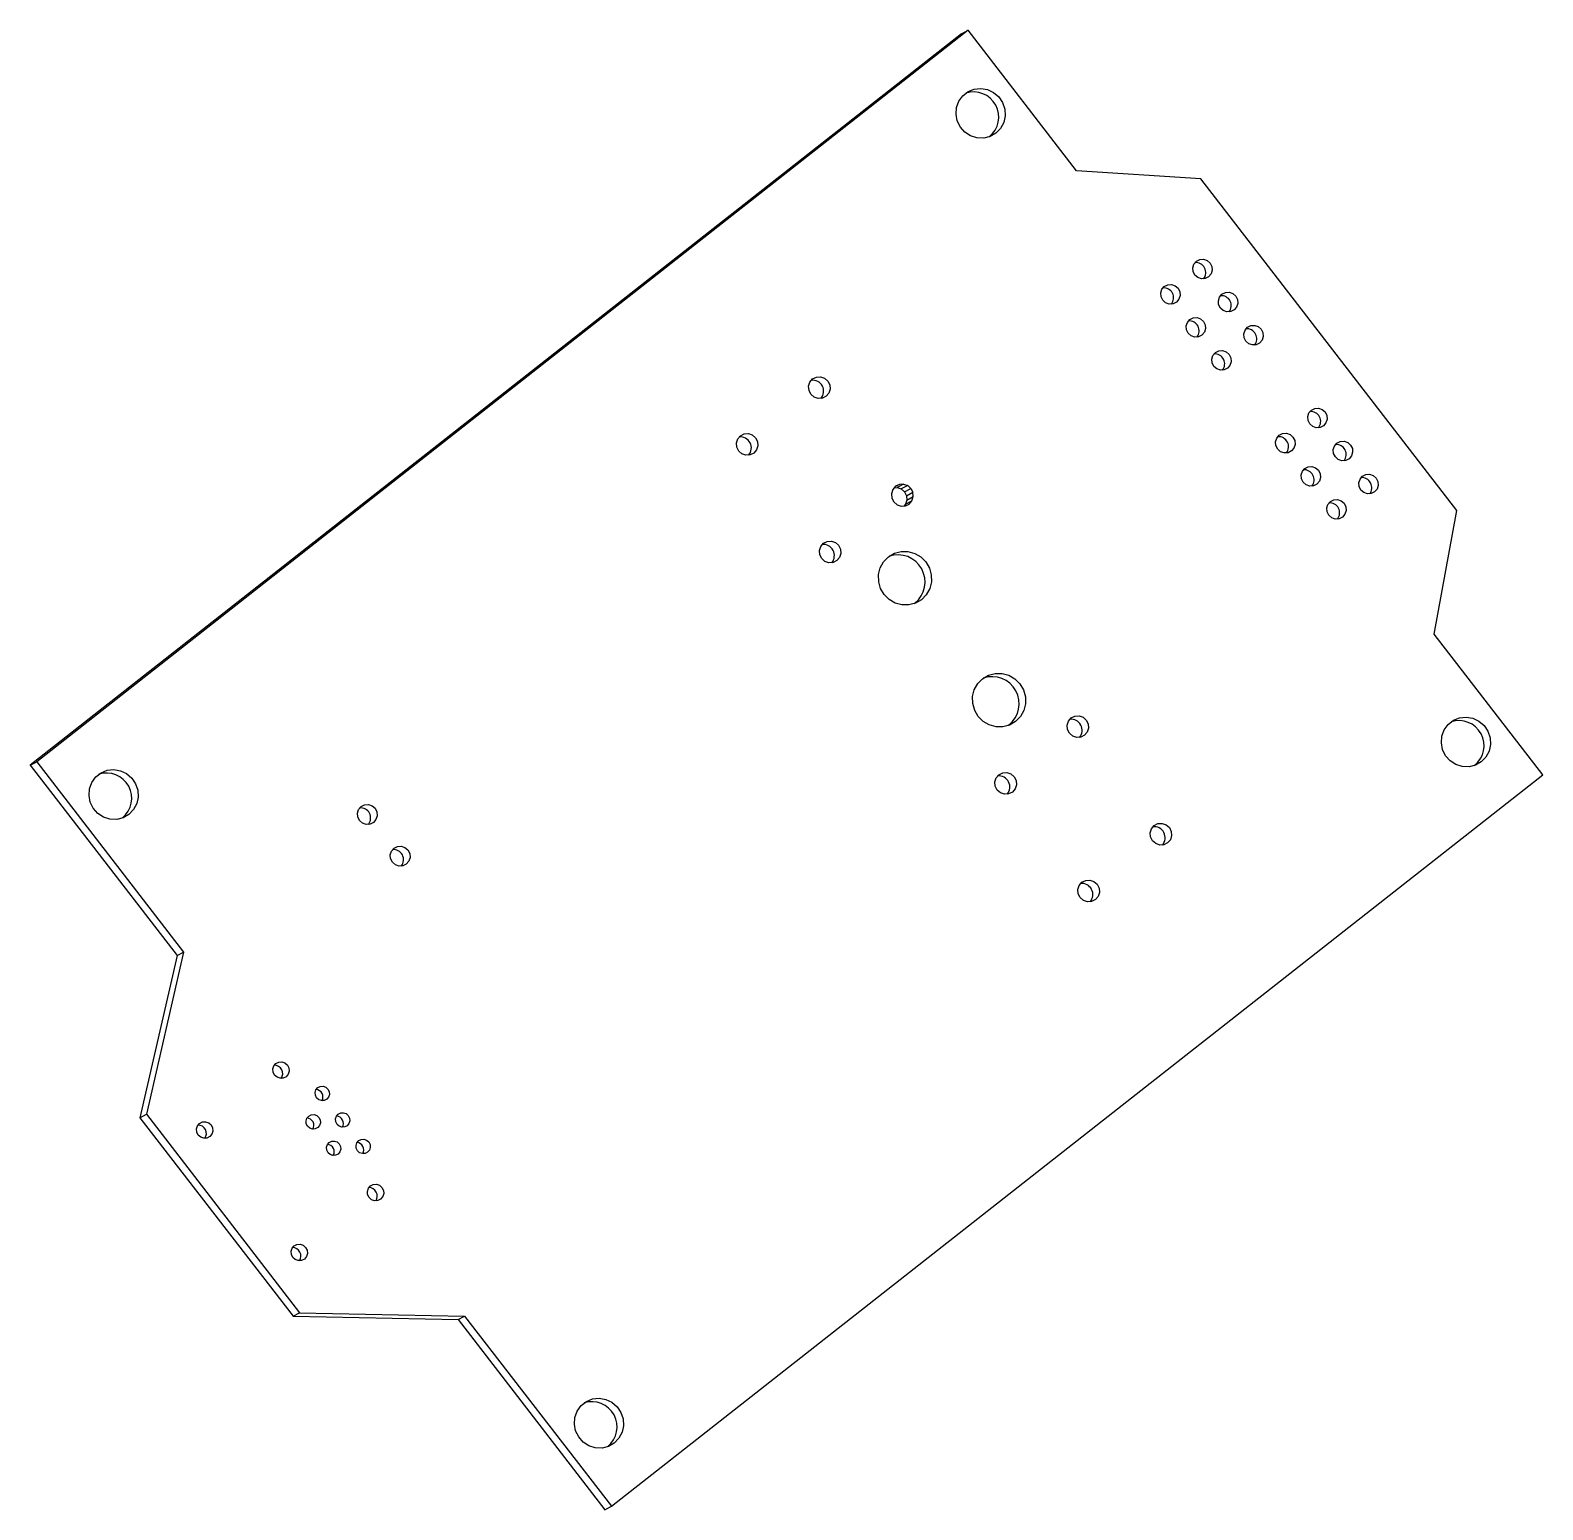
# Model space of a CAD drawing. Header units: millimetres. Extents: x 181 to 253.3, y -93.5 to -22.8.
import ezdxf

# ---------------------------------------------------------------- set-up
doc = ezdxf.new("R2010")
doc.units = ezdxf.units.MM

msp = doc.modelspace()

# ---------------------------------------------------------------- linework, layer by layer
at = {"color": 7, "linetype": 'Continuous', "lineweight": 25}
for p, q in [((225.52, -22.95), (181.002, -57.932)), ((225.832, -22.786), (181.314, -57.768)), ((225.52, -22.95), (225.832, -22.786)), ((231.022, -29.509), (225.832, -22.786)), ((226.854, -27.874), (226.83, -27.893)), ((236.968, -29.897), (231.022, -29.509)), ((249.201, -45.747), (236.968, -29.897)), ((222.235, -44.747), (222.173, -44.944)), ((222.368, -44.591), (222.235, -44.747)), ((222.309, -44.66), (222.441, -44.652)), ((222.549, -44.501), (222.36, -44.6)), ((222.549, -44.501), (222.368, -44.591)), ((222.754, -44.488), (222.441, -44.652)), ((222.441, -44.652), (222.637, -44.719)), ((222.754, -44.488), (222.549, -44.501)), ((222.949, -44.555), (222.637, -44.719)), ((222.637, -44.719), (222.793, -44.857)), ((222.754, -44.488), (222.949, -44.555)), ((222.793, -44.857), (223.105, -44.693)), ((223.105, -44.693), (222.949, -44.555)), ((223.105, -44.693), (223.199, -44.879)), ((222.173, -44.944), (222.19, -45.152)), ((222.19, -45.152), (222.283, -45.339)), ((222.283, -45.339), (222.439, -45.475)), ((222.439, -45.475), (222.635, -45.543)), ((222.635, -45.543), (222.839, -45.53)), ((222.841, -45.447), (222.767, -45.534)), ((222.793, -44.857), (222.886, -45.043)), ((222.839, -45.53), (223.021, -45.439)), ((222.903, -45.251), (222.841, -45.447)), ((222.841, -45.447), (223.153, -45.283)), ((222.886, -45.043), (223.199, -44.879)), ((222.886, -45.043), (222.903, -45.251)), ((222.903, -45.251), (223.216, -45.086)), ((223.021, -45.439), (223.153, -45.283)), ((223.153, -45.283), (223.216, -45.086)), ((223.216, -45.086), (223.199, -44.879)), ((248.117, -51.658), (249.201, -45.747)), ((223.296, -50.177), (223.259, -50.206)), ((253.307, -58.381), (248.117, -51.658)), ((227.794, -56.004), (227.756, -56.032)), ((181.002, -57.932), (181.314, -57.768)), ((181.314, -57.768), (188.335, -66.865)), ((181.002, -57.932), (188.023, -67.029)), ((208.789, -93.363), (253.307, -58.381)), ((250.056, -57.932), (250.031, -57.951)), ((185.407, -60.444), (185.382, -60.462)), ((188.023, -67.029), (186.24, -74.784)), ((188.335, -66.865), (186.553, -74.619)), ((188.023, -67.029), (188.335, -66.865)), ((186.24, -74.784), (186.553, -74.619)), ((186.24, -74.784), (193.567, -84.276)), ((186.553, -74.619), (193.879, -84.111)), ((193.567, -84.276), (193.879, -84.111)), ((193.567, -84.276), (201.455, -84.431)), ((193.879, -84.111), (201.768, -84.267)), ((201.455, -84.431), (201.768, -84.267)), ((201.455, -84.431), (208.477, -93.528)), ((201.768, -84.267), (208.789, -93.363)), ((208.608, -90.502), (208.583, -90.521)), ((208.477, -93.528), (208.789, -93.363))]:
    msp.add_line(p, q, dxfattribs=at)
at = {"color": 7, "linetype": 'Continuous', "lineweight": 25, "flags": 128}
for points in [[(227.167, -27.71), (226.891, -27.87), (226.581, -27.948), (226.261, -27.937), (225.953, -27.84), (225.681, -27.662), (225.465, -27.418), (225.321, -27.125), (225.259, -26.804), (225.284, -26.481), (225.395, -26.178), (225.583, -25.919), (225.833, -25.722), (226.129, -25.602), (226.447, -25.567), (226.764, -25.622), (227.056, -25.761), (227.303, -25.974), (227.485, -26.245), (227.589, -26.555), (227.607, -26.879), (227.539, -27.195), (227.388, -27.479), (227.167, -27.71)], [(237.331, -34.578), (237.17, -34.659), (236.988, -34.67), (236.815, -34.611), (236.677, -34.489), (236.593, -34.323), (236.578, -34.139), (236.634, -33.965), (236.751, -33.826), (236.913, -33.745), (237.094, -33.734), (237.267, -33.794), (237.406, -33.916), (237.489, -34.081), (237.504, -34.265), (237.449, -34.44), (237.331, -34.578)], [(235.796, -35.784), (235.634, -35.865), (235.453, -35.877), (235.28, -35.817), (235.141, -35.695), (235.058, -35.529), (235.043, -35.345), (235.099, -35.171), (235.216, -35.033), (235.378, -34.952), (235.559, -34.94), (235.732, -35), (235.871, -35.122), (235.954, -35.288), (235.969, -35.472), (235.913, -35.646), (235.796, -35.784)], [(238.552, -36.16), (238.391, -36.241), (238.209, -36.252), (238.036, -36.193), (237.898, -36.071), (237.814, -35.905), (237.799, -35.721), (237.855, -35.547), (237.972, -35.408), (238.134, -35.327), (238.315, -35.316), (238.488, -35.376), (238.627, -35.498), (238.71, -35.663), (238.725, -35.847), (238.67, -36.022), (238.552, -36.16)], [(237.017, -37.366), (236.856, -37.447), (236.674, -37.459), (236.501, -37.399), (236.363, -37.277), (236.279, -37.111), (236.264, -36.927), (236.32, -36.753), (236.437, -36.615), (236.599, -36.534), (236.78, -36.522), (236.953, -36.582), (237.092, -36.704), (237.175, -36.87), (237.19, -37.054), (237.135, -37.228), (237.017, -37.366)], [(239.773, -37.742), (239.612, -37.823), (239.431, -37.834), (239.257, -37.775), (239.119, -37.653), (239.036, -37.487), (239.02, -37.303), (239.076, -37.129), (239.193, -36.99), (239.355, -36.909), (239.536, -36.898), (239.709, -36.958), (239.848, -37.08), (239.931, -37.245), (239.946, -37.429), (239.891, -37.604), (239.773, -37.742)], [(238.238, -38.948), (238.077, -39.029), (237.896, -39.041), (237.722, -38.981), (237.584, -38.859), (237.5, -38.693), (237.485, -38.509), (237.541, -38.335), (237.658, -38.197), (237.82, -38.116), (238.001, -38.104), (238.174, -38.164), (238.313, -38.286), (238.396, -38.452), (238.411, -38.636), (238.356, -38.81), (238.238, -38.948)], [(219.046, -40.289), (218.868, -40.379), (218.667, -40.391), (218.476, -40.325), (218.323, -40.19), (218.231, -40.007), (218.214, -39.804), (218.275, -39.611), (218.405, -39.458), (218.584, -39.369), (218.784, -39.356), (218.975, -39.422), (219.129, -39.557), (219.221, -39.74), (219.237, -39.944), (219.176, -40.136), (219.046, -40.289)], [(242.826, -41.697), (242.665, -41.778), (242.483, -41.789), (242.31, -41.73), (242.172, -41.608), (242.088, -41.442), (242.073, -41.258), (242.129, -41.084), (242.246, -40.946), (242.408, -40.864), (242.589, -40.853), (242.762, -40.913), (242.901, -41.035), (242.984, -41.2), (242.999, -41.384), (242.944, -41.559), (242.826, -41.697)], [(215.592, -43.003), (215.414, -43.093), (215.213, -43.105), (215.022, -43.039), (214.869, -42.905), (214.777, -42.722), (214.76, -42.518), (214.821, -42.325), (214.951, -42.173), (215.13, -42.083), (215.33, -42.07), (215.521, -42.136), (215.675, -42.271), (215.767, -42.454), (215.783, -42.658), (215.722, -42.85), (215.592, -43.003)], [(241.291, -42.903), (241.129, -42.984), (240.948, -42.996), (240.775, -42.936), (240.636, -42.814), (240.553, -42.648), (240.538, -42.464), (240.594, -42.29), (240.711, -42.152), (240.873, -42.071), (241.054, -42.059), (241.227, -42.119), (241.366, -42.241), (241.449, -42.407), (241.464, -42.591), (241.409, -42.765), (241.291, -42.903)], [(244.047, -43.279), (243.886, -43.36), (243.705, -43.372), (243.531, -43.312), (243.393, -43.19), (243.309, -43.024), (243.294, -42.84), (243.35, -42.666), (243.467, -42.528), (243.629, -42.446), (243.81, -42.435), (243.983, -42.495), (244.122, -42.617), (244.205, -42.782), (244.22, -42.966), (244.165, -43.141), (244.047, -43.279)], [(242.512, -44.485), (242.351, -44.566), (242.169, -44.578), (241.996, -44.518), (241.858, -44.396), (241.774, -44.23), (241.759, -44.046), (241.815, -43.872), (241.932, -43.734), (242.094, -43.653), (242.275, -43.641), (242.448, -43.701), (242.587, -43.823), (242.67, -43.989), (242.685, -44.173), (242.63, -44.347), (242.512, -44.485)], [(245.268, -44.861), (245.107, -44.942), (244.926, -44.954), (244.753, -44.894), (244.614, -44.772), (244.531, -44.606), (244.516, -44.422), (244.571, -44.248), (244.688, -44.11), (244.85, -44.029), (245.031, -44.017), (245.204, -44.077), (245.343, -44.199), (245.426, -44.364), (245.441, -44.548), (245.386, -44.723), (245.268, -44.861)], [(243.733, -46.067), (243.572, -46.148), (243.391, -46.16), (243.217, -46.1), (243.079, -45.978), (242.995, -45.812), (242.98, -45.628), (243.036, -45.454), (243.153, -45.316), (243.315, -45.235), (243.496, -45.223), (243.669, -45.283), (243.808, -45.405), (243.891, -45.571), (243.906, -45.755), (243.851, -45.929), (243.733, -46.067)], [(219.561, -48.145), (219.382, -48.234), (219.182, -48.247), (218.991, -48.181), (218.837, -48.046), (218.745, -47.863), (218.729, -47.66), (218.79, -47.467), (218.92, -47.314), (219.098, -47.225), (219.299, -47.212), (219.49, -47.278), (219.643, -47.413), (219.735, -47.596), (219.752, -47.799), (219.691, -47.992), (219.561, -48.145)], [(223.609, -50.013), (223.324, -50.18), (223.006, -50.266), (222.674, -50.265), (222.352, -50.177), (222.062, -50.008), (221.824, -49.77), (221.653, -49.478), (221.561, -49.153), (221.555, -48.816), (221.636, -48.492), (221.796, -48.201), (222.027, -47.964), (222.311, -47.796), (222.63, -47.71), (222.962, -47.711), (223.283, -47.799), (223.573, -47.968), (223.812, -48.207), (223.983, -48.499), (224.074, -48.824), (224.08, -49.16), (224, -49.485), (223.839, -49.776), (223.609, -50.013)], [(228.106, -55.84), (227.822, -56.007), (227.503, -56.093), (227.171, -56.092), (226.85, -56.004), (226.559, -55.835), (226.321, -55.596), (226.15, -55.304), (226.059, -54.979), (226.053, -54.643), (226.133, -54.318), (226.294, -54.027), (226.524, -53.79), (226.809, -53.623), (227.127, -53.537), (227.459, -53.538), (227.781, -53.626), (228.071, -53.795), (228.309, -54.034), (228.48, -54.325), (228.572, -54.651), (228.578, -54.987), (228.497, -55.312), (228.336, -55.602), (228.106, -55.84)], [(231.405, -56.499), (231.227, -56.589), (231.026, -56.602), (230.835, -56.536), (230.682, -56.401), (230.59, -56.218), (230.573, -56.014), (230.634, -55.822), (230.764, -55.669), (230.943, -55.579), (231.143, -55.567), (231.334, -55.633), (231.488, -55.767), (231.58, -55.951), (231.596, -56.154), (231.535, -56.347), (231.405, -56.499)], [(250.368, -57.768), (250.092, -57.928), (249.783, -58.006), (249.462, -57.996), (249.155, -57.898), (248.883, -57.721), (248.666, -57.476), (248.522, -57.183), (248.46, -56.863), (248.486, -56.539), (248.596, -56.237), (248.784, -55.977), (249.035, -55.78), (249.33, -55.66), (249.648, -55.626), (249.965, -55.68), (250.258, -55.819), (250.504, -56.032), (250.686, -56.303), (250.79, -56.613), (250.808, -56.938), (250.74, -57.254), (250.589, -57.538), (250.368, -57.768)], [(185.719, -60.279), (185.443, -60.439), (185.134, -60.517), (184.813, -60.507), (184.505, -60.409), (184.233, -60.232), (184.017, -59.987), (183.873, -59.694), (183.811, -59.374), (183.837, -59.051), (183.947, -58.748), (184.135, -58.488), (184.386, -58.291), (184.681, -58.171), (184.999, -58.137), (185.316, -58.191), (185.609, -58.33), (185.855, -58.543), (186.037, -58.815), (186.141, -59.124), (186.159, -59.449), (186.091, -59.765), (185.94, -60.049), (185.719, -60.279)], [(227.951, -59.214), (227.773, -59.303), (227.572, -59.316), (227.381, -59.25), (227.228, -59.115), (227.136, -58.932), (227.119, -58.729), (227.18, -58.536), (227.31, -58.383), (227.489, -58.293), (227.689, -58.281), (227.88, -58.347), (228.034, -58.482), (228.126, -58.665), (228.142, -58.868), (228.081, -59.061), (227.951, -59.214)], [(197.408, -60.662), (197.244, -60.744), (197.06, -60.756), (196.884, -60.695), (196.743, -60.571), (196.658, -60.403), (196.643, -60.216), (196.699, -60.039), (196.818, -59.898), (196.983, -59.816), (197.167, -59.804), (197.343, -59.865), (197.484, -59.989), (197.568, -60.157), (197.583, -60.344), (197.527, -60.521), (197.408, -60.662)], [(235.374, -61.641), (235.195, -61.731), (234.995, -61.743), (234.804, -61.677), (234.65, -61.542), (234.558, -61.359), (234.542, -61.156), (234.603, -60.963), (234.733, -60.81), (234.911, -60.721), (235.112, -60.708), (235.303, -60.774), (235.456, -60.909), (235.548, -61.092), (235.565, -61.295), (235.504, -61.488), (235.374, -61.641)], [(198.98, -62.654), (198.816, -62.736), (198.632, -62.748), (198.456, -62.687), (198.315, -62.563), (198.23, -62.395), (198.215, -62.208), (198.271, -62.031), (198.391, -61.89), (198.555, -61.808), (198.739, -61.796), (198.915, -61.857), (199.056, -61.981), (199.14, -62.149), (199.156, -62.336), (199.099, -62.513), (198.98, -62.654)], [(231.92, -64.355), (231.741, -64.445), (231.541, -64.457), (231.35, -64.391), (231.196, -64.256), (231.104, -64.073), (231.088, -63.87), (231.149, -63.677), (231.279, -63.525), (231.457, -63.435), (231.658, -63.422), (231.849, -63.488), (232.002, -63.623), (232.094, -63.806), (232.111, -64.01), (232.05, -64.202), (231.92, -64.355)], [(193.233, -72.82), (193.097, -72.888), (192.945, -72.898), (192.799, -72.848), (192.682, -72.745), (192.612, -72.605), (192.599, -72.45), (192.646, -72.304), (192.745, -72.187), (192.881, -72.119), (193.033, -72.109), (193.179, -72.16), (193.296, -72.262), (193.366, -72.402), (193.379, -72.557), (193.332, -72.704), (193.233, -72.82)], [(195.176, -73.899), (195.057, -73.958), (194.923, -73.967), (194.796, -73.923), (194.693, -73.833), (194.632, -73.711), (194.621, -73.575), (194.662, -73.447), (194.748, -73.345), (194.867, -73.285), (195.001, -73.277), (195.128, -73.321), (195.231, -73.411), (195.292, -73.533), (195.303, -73.668), (195.262, -73.797), (195.176, -73.899)], [(189.587, -75.685), (189.451, -75.753), (189.299, -75.763), (189.153, -75.712), (189.036, -75.61), (188.966, -75.47), (188.953, -75.315), (189, -75.169), (189.099, -75.052), (189.235, -74.984), (189.387, -74.974), (189.533, -75.025), (189.65, -75.127), (189.72, -75.267), (189.733, -75.422), (189.686, -75.568), (189.587, -75.685)], [(194.743, -75.255), (194.624, -75.315), (194.49, -75.323), (194.363, -75.279), (194.261, -75.19), (194.199, -75.068), (194.188, -74.932), (194.229, -74.803), (194.316, -74.702), (194.435, -74.642), (194.568, -74.633), (194.696, -74.677), (194.798, -74.767), (194.859, -74.889), (194.87, -75.025), (194.83, -75.153), (194.743, -75.255)], [(196.153, -75.164), (196.033, -75.224), (195.9, -75.233), (195.772, -75.188), (195.67, -75.099), (195.609, -74.977), (195.598, -74.841), (195.639, -74.712), (195.725, -74.611), (195.844, -74.551), (195.978, -74.542), (196.105, -74.587), (196.207, -74.676), (196.269, -74.798), (196.28, -74.934), (196.239, -75.062), (196.153, -75.164)], [(195.72, -76.521), (195.601, -76.581), (195.467, -76.589), (195.34, -76.545), (195.238, -76.455), (195.176, -76.333), (195.165, -76.198), (195.206, -76.069), (195.293, -75.967), (195.412, -75.908), (195.545, -75.899), (195.673, -75.943), (195.775, -76.033), (195.836, -76.155), (195.847, -76.291), (195.806, -76.419), (195.72, -76.521)], [(197.129, -76.43), (197.01, -76.49), (196.877, -76.498), (196.749, -76.454), (196.647, -76.364), (196.586, -76.242), (196.575, -76.107), (196.615, -75.978), (196.702, -75.876), (196.821, -75.817), (196.955, -75.808), (197.082, -75.852), (197.184, -75.942), (197.246, -76.064), (197.257, -76.2), (197.216, -76.328), (197.129, -76.43)], [(197.751, -78.673), (197.615, -78.742), (197.463, -78.751), (197.317, -78.701), (197.2, -78.598), (197.13, -78.459), (197.117, -78.304), (197.164, -78.157), (197.263, -78.041), (197.399, -77.972), (197.551, -77.963), (197.697, -78.013), (197.814, -78.116), (197.884, -78.255), (197.897, -78.41), (197.85, -78.557), (197.751, -78.673)], [(194.105, -81.538), (193.969, -81.607), (193.817, -81.616), (193.671, -81.566), (193.554, -81.463), (193.484, -81.324), (193.471, -81.169), (193.518, -81.022), (193.617, -80.906), (193.753, -80.837), (193.906, -80.828), (194.051, -80.878), (194.168, -80.981), (194.238, -81.12), (194.251, -81.275), (194.204, -81.422), (194.105, -81.538)], [(208.92, -90.338), (208.645, -90.498), (208.335, -90.576), (208.014, -90.565), (207.707, -90.468), (207.435, -90.29), (207.219, -90.046), (207.074, -89.753), (207.013, -89.432), (207.038, -89.109), (207.149, -88.806), (207.336, -88.547), (207.587, -88.35), (207.882, -88.23), (208.2, -88.195), (208.517, -88.25), (208.81, -88.389), (209.056, -88.602), (209.238, -88.873), (209.342, -89.183), (209.361, -89.507), (209.292, -89.823), (209.142, -90.107), (208.92, -90.338)]]:
    msp.add_lwpolyline(points, dxfattribs=at)
at = {"color": 7, "linetype": 'Continuous', "lineweight": 25}
for centre, radius, start, end in [((226.097, -26.938), 1.204, 308.99978, 107.93421), ((236.717, -34.373), 0.479, 321.14914, 94.3129), ((235.181, -35.579), 0.479, 321.14914, 94.3129), ((237.938, -35.955), 0.479, 321.14914, 94.3129), ((236.403, -37.161), 0.479, 321.14914, 94.3129), ((239.159, -37.537), 0.479, 321.14914, 94.3129), ((237.624, -38.743), 0.479, 321.14914, 94.3129), ((218.4, -40.045), 0.529, 318.93531, 96.52672), ((242.212, -41.492), 0.479, 321.14914, 94.3129), ((214.946, -42.759), 0.529, 318.93531, 96.52672), ((240.677, -42.698), 0.479, 321.14914, 94.3129), ((243.433, -43.074), 0.479, 321.14914, 94.3129), ((241.898, -44.28), 0.479, 321.14914, 94.3129), ((244.654, -44.656), 0.479, 321.14914, 94.3129), ((243.119, -45.862), 0.479, 321.14914, 94.3129), ((218.915, -47.901), 0.529, 318.93531, 96.52672), ((222.478, -49.167), 1.3, 309.01354, 108.54745), ((226.976, -54.994), 1.3, 309.01354, 108.54745), ((230.759, -56.255), 0.529, 318.93531, 96.52672), ((249.298, -56.997), 1.204, 308.99978, 107.93421), ((184.649, -59.508), 1.204, 308.99978, 107.93421), ((227.305, -58.969), 0.529, 318.93531, 96.52672), ((196.788, -60.451), 0.486, 320.78085, 94.68119), ((234.728, -61.397), 0.529, 318.93531, 96.52672), ((198.361, -62.443), 0.486, 320.78085, 94.68119), ((231.274, -64.111), 0.529, 318.93531, 96.52672), ((192.666, -72.674), 0.404, 325.61364, 89.8484), ((194.64, -73.791), 0.354, 329.80593, 85.65611), ((189.02, -75.538), 0.404, 325.61364, 89.8484), ((194.207, -75.148), 0.354, 329.80593, 85.65611), ((195.616, -75.057), 0.354, 329.80593, 85.65611), ((195.184, -76.414), 0.354, 329.80593, 85.65611), ((196.593, -76.323), 0.354, 329.80593, 85.65611), ((197.184, -78.527), 0.404, 325.61364, 89.8484), ((193.538, -81.392), 0.404, 325.61364, 89.8484), ((207.85, -89.566), 1.204, 308.99978, 107.93421)]:
    msp.add_arc(centre, radius, start, end, dxfattribs=at)

doc.saveas('drawing.dxf')
